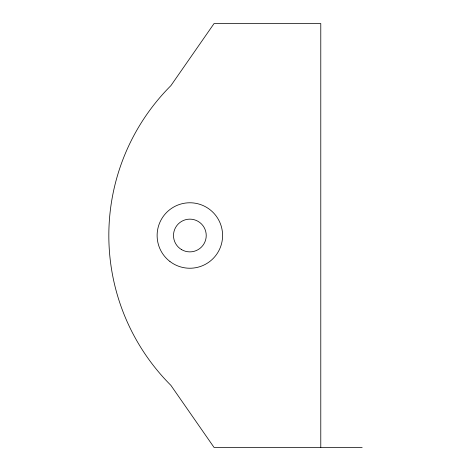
<?xml version="1.0" encoding="UTF-8"?>
<svg xmlns="http://www.w3.org/2000/svg" width="471" height="471" viewBox="0 0 471 471"><rect width="100%" height="100%" fill="white"/><g stroke="black" fill="none" stroke-linecap="round" stroke-linejoin="round"><path stroke-width="0.71" d="M362.17 447.45L214.064 447.45L170.908 385.372A211.95 211.95 0 0 1 170.908 85.628L214.064 23.55L320.78 23.55L320.78 447.45M169.931 261.476A32.734 32.734 0 0 0 222.312 239.78A32.734 32.734 0 0 0 177.332 205.262A32.734 32.734 0 0 0 169.931 261.476M181.682 249.683A16.367 16.367 0 0 0 206.233 235.506A16.367 16.367 0 0 0 181.682 221.335A16.367 16.367 0 0 0 181.682 249.683"/></g></svg>
